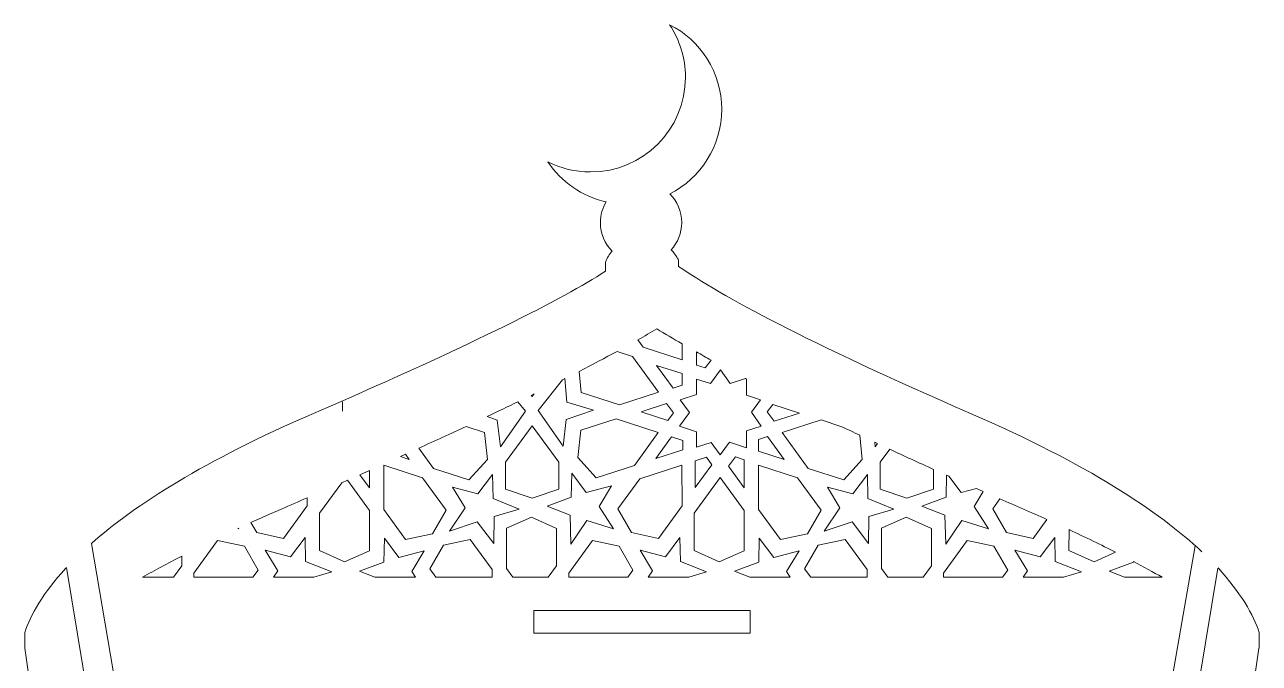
# Model space of a CAD drawing. Header units: millimetres. Extents: x -872 to 869, y -2161 to 2179.
# Drawn here: x -9.3 to 119.6, y -1577.3 to -1510.6 of the extents above; entities that cross this region are included whole.
import ezdxf

# ---------------------------------------------------------------- set-up
doc = ezdxf.new("R2010")
doc.units = ezdxf.units.MM
doc.header["$MEASUREMENT"] = 0
doc.layers.add('Layer 1', color=7, linetype='Continuous')

msp = doc.modelspace()

# ---------------------------------------------------------------- linework, layer by layer
at = {"layer": 'Layer 1', "color": 250, "lineweight": 9}
for points, knots in [([(58.9926, -1535.2029), (58.9926, -1535.2029), (58.7859, -1534.7146), (58.2181, -1534.1288), (58.2181, -1534.1288), (58.9009, -1533.3746), (59.3201, -1532.3783), (59.3201, -1531.2829), (59.3201, -1531.2829), (59.3201, -1530.1098), (58.8432, -1529.048), (58.0757, -1528.28), (58.0757, -1528.28), (61.292, -1526.6445), (63.4981, -1523.3056), (63.4981, -1519.4489), (63.4981, -1519.4489), (63.4981, -1515.5829), (61.2806, -1512.2363), (58.0496, -1510.6056), (58.0496, -1510.6056), (59.0987, -1512.1767), (59.7104, -1514.0643), (59.7104, -1516.0944), (59.7104, -1516.0944), (59.7104, -1521.5633), (55.2766, -1525.9971), (49.8082, -1525.9971), (49.8082, -1525.9971), (48.2049, -1525.9971), (46.6926, -1525.6139), (45.353, -1524.9377), (45.353, -1524.9377), (46.7451, -1527.0232), (48.9082, -1528.5473), (51.4336, -1529.1104), (51.4336, -1529.1104), (51.0527, -1529.7458), (50.8309, -1530.488), (50.8309, -1531.2829), (50.8309, -1531.2829), (50.8309, -1532.4398), (51.2946, -1533.4871), (52.0446, -1534.2523), (52.0446, -1534.2523), (51.7763, -1534.5816), (51.5354, -1534.9612), (51.3566, -1535.4131)], [0, 0, 0, 0, 0.07692308, 0.07692308, 0.07692308, 0.07692308, 0.15384615, 0.15384615, 0.15384615, 0.15384615, 0.23076923, 0.23076923, 0.23076923, 0.23076923, 0.30769231, 0.30769231, 0.30769231, 0.30769231, 0.38461538, 0.38461538, 0.38461538, 0.38461538, 0.46153846, 0.46153846, 0.46153846, 0.46153846, 0.53846154, 0.53846154, 0.53846154, 0.53846154, 0.61538462, 0.61538462, 0.61538462, 0.61538462, 0.69230769, 0.69230769, 0.69230769, 0.69230769, 0.76923077, 0.76923077, 0.76923077, 0.76923077, 0.84615385, 0.84615385, 0.84615385, 0.84615385, 1, 1, 1, 1]), ([(51.3566, -1536.3718), (46.8658, -1539.2754), (38.0425, -1543.7774), (20.8929, -1551.2159), (20.8929, -1551.2159), (20.8929, -1551.2159), (20.8927, -1551.2159), (20.8927, -1551.2159), (20.8927, -1551.2159), (9.4984, -1556.1584), (2.2593, -1560.7789), (-2.3067, -1564.7996)], [0, 0, 0, 0, 0.25, 0.25, 0.25, 0.25, 0.5, 0.5, 0.5, 0.5, 1, 1, 1, 1]), ([(55.3117, -1544.2938), (55.3117, -1544.2938), (54.7554, -1543.53), (54.7554, -1543.53), (54.7554, -1543.53), (55.4413, -1543.1431), (56.0976, -1542.7648), (56.7245, -1542.3954), (56.7245, -1542.3954), (57.5616, -1542.9022), (58.4396, -1543.4197), (59.3569, -1543.9476), (59.3569, -1543.9476), (59.3569, -1543.9476), (59.3539, -1545.6066), (59.3539, -1545.6066), (59.3539, -1545.6066), (59.3539, -1545.6066), (55.3117, -1544.2938), (55.3117, -1544.2938)], [0, 0, 0, 0, 0.16666667, 0.16666667, 0.16666667, 0.16666667, 0.33333333, 0.33333333, 0.33333333, 0.33333333, 0.5, 0.5, 0.5, 0.5, 0.66666667, 0.66666667, 0.66666667, 0.66666667, 1, 1, 1, 1]), ([(48.8344, -1549.0269), (48.8344, -1549.0269), (48.6081, -1546.8275), (48.6081, -1546.8275), (48.6081, -1546.8275), (50.0127, -1546.1057), (51.3312, -1545.4104), (52.5665, -1544.7403), (52.5665, -1544.7403), (52.5665, -1544.7403), (54.1692, -1545.2631), (54.1692, -1545.2631), (54.1692, -1545.2631), (54.1692, -1545.2631), (56.8801, -1549.0089), (56.8801, -1549.0089), (56.8801, -1549.0089), (56.8801, -1549.0089), (52.8387, -1550.3217), (52.8387, -1550.3217), (52.8387, -1550.3217), (52.8387, -1550.3217), (48.8344, -1549.0269), (48.8344, -1549.0269)], [0, 0, 0, 0, 0.14285714, 0.14285714, 0.14285714, 0.14285714, 0.28571429, 0.28571429, 0.28571429, 0.28571429, 0.42857143, 0.42857143, 0.42857143, 0.42857143, 0.57142857, 0.57142857, 0.57142857, 0.57142857, 0.71428571, 0.71428571, 0.71428571, 0.71428571, 1, 1, 1, 1]), ([(60.8607, -1546.1716), (60.8607, -1546.1716), (60.8595, -1544.8014), (60.8595, -1544.8014), (60.8595, -1544.8014), (61.3564, -1545.0804), (61.8638, -1545.3621), (62.3821, -1545.6465), (62.3821, -1545.6465), (62.3821, -1545.6465), (61.7834, -1546.4744), (61.7834, -1546.4744), (61.7834, -1546.4744), (61.7834, -1546.4744), (60.8607, -1546.1716), (60.8607, -1546.1716)], [0, 0, 0, 0, 0.2, 0.2, 0.2, 0.2, 0.4, 0.4, 0.4, 0.4, 0.6, 0.6, 0.6, 0.6, 1, 1, 1, 1]), ([(56.7012, -1546.2027), (56.7012, -1546.2027), (59.3539, -1547.0639), (59.3539, -1547.0639), (59.3539, -1547.0639), (59.3539, -1547.0639), (59.3564, -1548.2826), (59.3564, -1548.2826), (59.3564, -1548.2826), (59.3564, -1548.2826), (58.432, -1548.5797), (58.432, -1548.5797), (58.432, -1548.5797), (58.432, -1548.5797), (56.7012, -1546.2027), (56.7012, -1546.2027)], [0, 0, 0, 0, 0.2, 0.2, 0.2, 0.2, 0.4, 0.4, 0.4, 0.4, 0.6, 0.6, 0.6, 0.6, 1, 1, 1, 1]), ([(44.3184, -1550.9306), (44.3184, -1550.9306), (46.8679, -1547.7134), (46.8679, -1547.7134), (46.8679, -1547.7134), (46.8679, -1547.7134), (47.1253, -1547.5833), (47.1253, -1547.5833), (47.1253, -1547.5833), (47.1253, -1547.5833), (47.3287, -1550.0306), (47.3287, -1550.0306), (47.3287, -1550.0306), (47.3287, -1550.0306), (50.1128, -1550.8715), (50.1128, -1550.8715), (50.1128, -1550.8715), (50.1128, -1550.8715), (47.2672, -1551.8453), (47.2672, -1551.8453), (47.2672, -1551.8453), (47.2672, -1551.8453), (46.9397, -1554.6324), (46.9397, -1554.6324), (46.9397, -1554.6324), (46.9397, -1554.6324), (44.3184, -1550.9306), (44.3184, -1550.9306)], [0, 0, 0, 0, 0.125, 0.125, 0.125, 0.125, 0.25, 0.25, 0.25, 0.25, 0.375, 0.375, 0.375, 0.375, 0.5, 0.5, 0.5, 0.5, 0.625, 0.625, 0.625, 0.625, 0.75, 0.75, 0.75, 0.75, 1, 1, 1, 1]), ([(62.3932, -1554.2426), (62.3932, -1554.2426), (60.8531, -1554.748), (60.8531, -1554.748), (60.8531, -1554.748), (60.8531, -1554.748), (60.8495, -1553.1277), (60.8495, -1553.1277), (60.8495, -1553.1277), (60.8495, -1553.1277), (59.0783, -1552.5518), (59.0783, -1552.5518), (59.0783, -1552.5518), (59.0783, -1552.5518), (60.1235, -1551.1157), (60.1235, -1551.1157), (60.1235, -1551.1157), (60.1235, -1551.1157), (59.1624, -1549.7982), (59.1624, -1549.7982), (59.1624, -1549.7982), (59.1624, -1549.7982), (60.854, -1549.2516), (60.854, -1549.2516), (60.854, -1549.2516), (60.854, -1549.2516), (60.859, -1547.6294), (60.859, -1547.6294), (60.859, -1547.6294), (60.859, -1547.6294), (62.3142, -1548.1074), (62.3142, -1548.1074), (62.3142, -1548.1074), (62.3142, -1548.1074), (63.3546, -1546.6684), (63.3546, -1546.6684), (63.3546, -1546.6684), (63.3546, -1546.6684), (64.3919, -1548.1003), (64.3919, -1548.1003), (64.3919, -1548.1003), (64.3919, -1548.1003), (65.9887, -1547.5812), (65.9887, -1547.5812), (65.9887, -1547.5812), (65.9887, -1547.5812), (66.0777, -1547.6278), (66.0777, -1547.6278), (66.0777, -1547.6278), (66.0777, -1547.6278), (66.0777, -1549.3288), (66.0777, -1549.3288), (66.0777, -1549.3288), (66.0777, -1549.3288), (67.5394, -1549.7958), (67.5394, -1549.7958), (67.5394, -1549.7958), (67.5394, -1549.7958), (66.5904, -1551.1038), (66.5904, -1551.1038), (66.5904, -1551.1038), (66.5904, -1551.1038), (67.6309, -1552.5448), (67.6309, -1552.5448), (67.6309, -1552.5448), (67.6309, -1552.5448), (66.0855, -1553.0464), (66.0855, -1553.0464), (66.0855, -1553.0464), (66.0855, -1553.0464), (66.0803, -1554.8175), (66.0803, -1554.8175), (66.0803, -1554.8175), (66.0803, -1554.8175), (64.3055, -1554.2359), (64.3055, -1554.2359), (64.3055, -1554.2359), (64.3055, -1554.2359), (63.351, -1555.5552), (63.351, -1555.5552), (63.351, -1555.5552), (63.351, -1555.5552), (62.3932, -1554.2426), (62.3932, -1554.2426)], [0, 0, 0, 0, 0.04545455, 0.04545455, 0.04545455, 0.04545455, 0.09090909, 0.09090909, 0.09090909, 0.09090909, 0.13636364, 0.13636364, 0.13636364, 0.13636364, 0.18181818, 0.18181818, 0.18181818, 0.18181818, 0.22727273, 0.22727273, 0.22727273, 0.22727273, 0.27272727, 0.27272727, 0.27272727, 0.27272727, 0.31818182, 0.31818182, 0.31818182, 0.31818182, 0.36363636, 0.36363636, 0.36363636, 0.36363636, 0.40909091, 0.40909091, 0.40909091, 0.40909091, 0.45454545, 0.45454545, 0.45454545, 0.45454545, 0.5, 0.5, 0.5, 0.5, 0.54545455, 0.54545455, 0.54545455, 0.54545455, 0.59090909, 0.59090909, 0.59090909, 0.59090909, 0.63636364, 0.63636364, 0.63636364, 0.63636364, 0.68181818, 0.68181818, 0.68181818, 0.68181818, 0.72727273, 0.72727273, 0.72727273, 0.72727273, 0.77272727, 0.77272727, 0.77272727, 0.77272727, 0.81818182, 0.81818182, 0.81818182, 0.81818182, 0.86363636, 0.86363636, 0.86363636, 0.86363636, 0.90909091, 0.90909091, 0.90909091, 0.90909091, 1, 1, 1, 1]), ([(40.0657, -1551.9158), (40.0657, -1551.9158), (38.9961, -1551.5494), (38.9961, -1551.5494), (38.9961, -1551.5494), (40.1085, -1551.023), (41.1847, -1550.5081), (42.2248, -1550.0048), (42.2248, -1550.0048), (42.2248, -1550.0048), (43.0142, -1551.0006), (43.0142, -1551.0006), (43.0142, -1551.0006), (43.0142, -1551.0006), (40.3935, -1554.7016), (40.3935, -1554.7016), (40.3935, -1554.7016), (40.3935, -1554.7016), (40.0657, -1551.9158), (40.0657, -1551.9158)], [0, 0, 0, 0, 0.16666667, 0.16666667, 0.16666667, 0.16666667, 0.33333333, 0.33333333, 0.33333333, 0.33333333, 0.5, 0.5, 0.5, 0.5, 0.66666667, 0.66666667, 0.66666667, 0.66666667, 1, 1, 1, 1]), ([(43.9029, -1549.1873), (43.9029, -1549.1873), (43.6959, -1549.4684), (43.6959, -1549.4684), (43.6959, -1549.4684), (43.6959, -1549.4684), (43.5989, -1549.3363), (43.5989, -1549.3363), (43.5989, -1549.3363), (43.5989, -1549.3363), (43.9029, -1549.1873), (43.9029, -1549.1873)], [0, 0, 0, 0, 0.25, 0.25, 0.25, 0.25, 0.5, 0.5, 0.5, 0.5, 1, 1, 1, 1]), ([(55.0853, -1551.0489), (55.0853, -1551.0489), (57.7373, -1550.1882), (57.7373, -1550.1882), (57.7373, -1550.1882), (57.7373, -1550.1882), (58.4551, -1551.1705), (58.4551, -1551.1705), (58.4551, -1551.1705), (58.4551, -1551.1705), (57.882, -1551.9556), (57.882, -1551.9556), (57.882, -1551.9556), (57.882, -1551.9556), (55.0853, -1551.0489), (55.0853, -1551.0489)], [0, 0, 0, 0, 0.2, 0.2, 0.2, 0.2, 0.4, 0.4, 0.4, 0.4, 0.6, 0.6, 0.6, 0.6, 1, 1, 1, 1]), ([(68.2484, -1551.0556), (68.2484, -1551.0556), (68.8222, -1550.272), (68.8222, -1550.272), (68.8222, -1550.272), (68.8222, -1550.272), (71.6186, -1551.1776), (71.6186, -1551.1776), (71.6186, -1551.1776), (71.6186, -1551.1776), (68.9668, -1552.0393), (68.9668, -1552.0393), (68.9668, -1552.0393), (68.9668, -1552.0393), (68.2484, -1551.0556), (68.2484, -1551.0556)], [0, 0, 0, 0, 0.2, 0.2, 0.2, 0.2, 0.4, 0.4, 0.4, 0.4, 0.6, 0.6, 0.6, 0.6, 1, 1, 1, 1]), ([(33.4072, -1556.9635), (33.4072, -1556.9635), (31.8783, -1554.8507), (31.8783, -1554.8507), (31.8783, -1554.8507), (33.5928, -1554.0697), (35.2365, -1553.312), (36.8121, -1552.5761), (36.8121, -1552.5761), (36.8121, -1552.5761), (38.7416, -1553.2005), (38.7416, -1553.2005), (38.7416, -1553.2005), (38.7416, -1553.2005), (39.0339, -1556.0365), (39.0339, -1556.0365), (39.0339, -1556.0365), (39.0339, -1556.0365), (37.1141, -1558.1735), (37.1141, -1558.1735), (37.1141, -1558.1735), (37.1141, -1558.1735), (33.4072, -1556.9635), (33.4072, -1556.9635)], [0, 0, 0, 0, 0.14285714, 0.14285714, 0.14285714, 0.14285714, 0.28571429, 0.28571429, 0.28571429, 0.28571429, 0.42857143, 0.42857143, 0.42857143, 0.42857143, 0.57142857, 0.57142857, 0.57142857, 0.57142857, 0.71428571, 0.71428571, 0.71428571, 0.71428571, 1, 1, 1, 1]), ([(40.9125, -1559.1222), (40.9125, -1559.1222), (40.9125, -1556.3218), (40.9125, -1556.3218), (40.9125, -1556.3218), (40.9125, -1556.3218), (43.6959, -1552.5282), (43.6959, -1552.5282), (43.6959, -1552.5282), (43.6959, -1552.5282), (46.4901, -1556.3218), (46.4901, -1556.3218), (46.4901, -1556.3218), (46.4901, -1556.3218), (46.4901, -1559.1214), (46.4901, -1559.1214), (46.4901, -1559.1214), (46.4901, -1559.1214), (43.6959, -1560.0593), (43.6959, -1560.0593), (43.6959, -1560.0593), (43.6959, -1560.0593), (40.9125, -1559.1222), (40.9125, -1559.1222)], [0, 0, 0, 0, 0.14285714, 0.14285714, 0.14285714, 0.14285714, 0.28571429, 0.28571429, 0.28571429, 0.28571429, 0.42857143, 0.42857143, 0.42857143, 0.42857143, 0.57142857, 0.57142857, 0.57142857, 0.57142857, 0.71428571, 0.71428571, 0.71428571, 0.71428571, 1, 1, 1, 1]), ([(48.4771, -1555.8345), (48.4771, -1555.8345), (48.7739, -1552.9777), (48.7739, -1552.9777), (48.7739, -1552.9777), (48.7739, -1552.9777), (52.4845, -1551.7777), (52.4845, -1551.7777), (52.4845, -1551.7777), (52.4845, -1551.7777), (56.8791, -1553.2148), (56.8791, -1553.2148), (56.8791, -1553.2148), (56.8791, -1553.2148), (54.3811, -1556.6535), (54.3811, -1556.6535), (54.3811, -1556.6535), (54.3811, -1556.6535), (50.3806, -1557.9591), (50.3806, -1557.9591), (50.3806, -1557.9591), (50.3806, -1557.9591), (48.4771, -1555.8345), (48.4771, -1555.8345)], [0, 0, 0, 0, 0.14285714, 0.14285714, 0.14285714, 0.14285714, 0.28571429, 0.28571429, 0.28571429, 0.28571429, 0.42857143, 0.42857143, 0.42857143, 0.42857143, 0.57142857, 0.57142857, 0.57142857, 0.57142857, 0.71428571, 0.71428571, 0.71428571, 0.71428571, 1, 1, 1, 1]), ([(72.5348, -1556.9635), (72.5348, -1556.9635), (69.8228, -1553.2177), (69.8228, -1553.2177), (69.8228, -1553.2177), (69.8228, -1553.2177), (73.8652, -1551.9049), (73.8652, -1551.9049), (73.8652, -1551.9049), (73.8652, -1551.9049), (76.0327, -1552.6063), (76.0327, -1552.6063), (76.0327, -1552.6063), (76.6466, -1552.9009), (77.2688, -1553.1975), (77.8997, -1553.4964), (77.8997, -1553.4964), (77.8997, -1553.4964), (78.1611, -1556.0365), (78.1611, -1556.0365), (78.1611, -1556.0365), (78.1611, -1556.0365), (76.2414, -1558.1735), (76.2414, -1558.1735), (76.2414, -1558.1735), (76.2414, -1558.1735), (72.5348, -1556.9635), (72.5348, -1556.9635)], [0, 0, 0, 0, 0.125, 0.125, 0.125, 0.125, 0.25, 0.25, 0.25, 0.25, 0.375, 0.375, 0.375, 0.375, 0.5, 0.5, 0.5, 0.5, 0.625, 0.625, 0.625, 0.625, 0.75, 0.75, 0.75, 0.75, 1, 1, 1, 1]), ([(58.2654, -1553.6643), (58.2654, -1553.6643), (59.4248, -1554.0381), (59.4248, -1554.0381), (59.4248, -1554.0381), (59.4248, -1554.0381), (59.4212, -1555.0097), (59.4212, -1555.0097), (59.4212, -1555.0097), (59.4212, -1555.0097), (56.6265, -1555.921), (56.6265, -1555.921), (56.6265, -1555.921), (56.6265, -1555.921), (58.2654, -1553.6643), (58.2654, -1553.6643)], [0, 0, 0, 0, 0.2, 0.2, 0.2, 0.2, 0.4, 0.4, 0.4, 0.4, 0.6, 0.6, 0.6, 0.6, 1, 1, 1, 1]), ([(67.3501, -1555.1625), (67.3501, -1555.1625), (67.3478, -1553.944), (67.3478, -1553.944), (67.3478, -1553.944), (67.3478, -1553.944), (68.2722, -1553.6468), (68.2722, -1553.6468), (68.2722, -1553.6468), (68.2722, -1553.6468), (70.0017, -1556.0243), (70.0017, -1556.0243), (70.0017, -1556.0243), (70.0017, -1556.0243), (67.3501, -1555.1625), (67.3501, -1555.1625)], [0, 0, 0, 0, 0.2, 0.2, 0.2, 0.2, 0.4, 0.4, 0.4, 0.4, 0.6, 0.6, 0.6, 0.6, 1, 1, 1, 1]), ([(79.7555, -1554.3705), (79.7555, -1554.3705), (79.521, -1554.7016), (79.521, -1554.7016), (79.521, -1554.7016), (79.521, -1554.7016), (79.4661, -1554.2347), (79.4661, -1554.2347), (79.4661, -1554.2347), (79.4661, -1554.2347), (79.7555, -1554.3705), (79.7555, -1554.3705)], [0, 0, 0, 0, 0.25, 0.25, 0.25, 0.25, 0.5, 0.5, 0.5, 0.5, 1, 1, 1, 1]), ([(30.4823, -1555.4847), (30.4823, -1555.4847), (30.875, -1556.0243), (30.875, -1556.0243), (30.875, -1556.0243), (30.875, -1556.0243), (29.9522, -1555.7243), (29.9522, -1555.7243), (29.9522, -1555.7243), (29.9522, -1555.7243), (30.4823, -1555.4847), (30.4823, -1555.4847)], [0, 0, 0, 0, 0.25, 0.25, 0.25, 0.25, 0.5, 0.5, 0.5, 0.5, 1, 1, 1, 1]), ([(80.0399, -1559.1222), (80.0399, -1559.1222), (80.0399, -1556.3218), (80.0399, -1556.3218), (80.0399, -1556.3218), (80.0399, -1556.3218), (81.0339, -1554.9668), (81.0339, -1554.9668), (81.0339, -1554.9668), (82.5186, -1555.6565), (84.047, -1556.357), (85.6174, -1557.0682), (85.6174, -1557.0682), (85.6174, -1557.0682), (85.6174, -1559.1214), (85.6174, -1559.1214), (85.6174, -1559.1214), (85.6174, -1559.1214), (82.8231, -1560.0593), (82.8231, -1560.0593), (82.8231, -1560.0593), (82.8231, -1560.0593), (80.0399, -1559.1222), (80.0399, -1559.1222)], [0, 0, 0, 0, 0.14285714, 0.14285714, 0.14285714, 0.14285714, 0.28571429, 0.28571429, 0.28571429, 0.28571429, 0.42857143, 0.42857143, 0.42857143, 0.42857143, 0.57142857, 0.57142857, 0.57142857, 0.57142857, 0.71428571, 0.71428571, 0.71428571, 0.71428571, 1, 1, 1, 1]), ([(28.2151, -1561.2441), (28.2151, -1561.2441), (28.2225, -1556.62), (28.2225, -1556.62), (28.2225, -1556.62), (28.2225, -1556.62), (32.2655, -1557.9326), (32.2655, -1557.9326), (32.2655, -1557.9326), (32.2655, -1557.9326), (34.7427, -1561.3354), (34.7427, -1561.3354), (34.7427, -1561.3354), (34.7427, -1561.3354), (33.3116, -1563.8014), (33.3116, -1563.8014), (33.3116, -1563.8014), (33.3116, -1563.8014), (30.5033, -1564.4005), (30.5033, -1564.4005), (30.5033, -1564.4005), (30.5033, -1564.4005), (28.2151, -1561.2441), (28.2151, -1561.2441)], [0, 0, 0, 0, 0.14285714, 0.14285714, 0.14285714, 0.14285714, 0.28571429, 0.28571429, 0.28571429, 0.28571429, 0.42857143, 0.42857143, 0.42857143, 0.42857143, 0.57142857, 0.57142857, 0.57142857, 0.57142857, 0.71428571, 0.71428571, 0.71428571, 0.71428571, 1, 1, 1, 1]), ([(54.0934, -1563.6769), (54.0934, -1563.6769), (52.6542, -1561.1903), (52.6542, -1561.1903), (52.6542, -1561.1903), (52.6542, -1561.1903), (54.9502, -1558.0387), (54.9502, -1558.0387), (54.9502, -1558.0387), (54.9502, -1558.0387), (59.3496, -1556.6177), (59.3496, -1556.6177), (59.3496, -1556.6177), (59.3496, -1556.6177), (59.3503, -1560.8685), (59.3503, -1560.8685), (59.3503, -1560.8685), (59.3503, -1560.8685), (56.8811, -1564.2751), (56.8811, -1564.2751), (56.8811, -1564.2751), (56.8811, -1564.2751), (54.0934, -1563.6769), (54.0934, -1563.6769)], [0, 0, 0, 0, 0.14285714, 0.14285714, 0.14285714, 0.14285714, 0.28571429, 0.28571429, 0.28571429, 0.28571429, 0.42857143, 0.42857143, 0.42857143, 0.42857143, 0.57142857, 0.57142857, 0.57142857, 0.57142857, 0.71428571, 0.71428571, 0.71428571, 0.71428571, 1, 1, 1, 1]), ([(60.7358, -1556.1671), (60.7358, -1556.1671), (61.8933, -1555.788), (61.8933, -1555.788), (61.8933, -1555.788), (61.8933, -1555.788), (62.4626, -1556.5755), (62.4626, -1556.5755), (62.4626, -1556.5755), (62.4626, -1556.5755), (60.7366, -1558.9562), (60.7366, -1558.9562), (60.7366, -1558.9562), (60.7366, -1558.9562), (60.7358, -1556.1671), (60.7358, -1556.1671)], [0, 0, 0, 0, 0.2, 0.2, 0.2, 0.2, 0.4, 0.4, 0.4, 0.4, 0.6, 0.6, 0.6, 0.6, 1, 1, 1, 1]), ([(64.2066, -1556.7397), (64.2066, -1556.7397), (64.9195, -1555.7521), (64.9195, -1555.7521), (64.9195, -1555.7521), (64.9195, -1555.7521), (65.8422, -1556.0549), (65.8422, -1556.0549), (65.8422, -1556.0549), (65.8422, -1556.0549), (65.8458, -1558.995), (65.8458, -1558.995), (65.8458, -1558.995), (65.8458, -1558.995), (64.2066, -1556.7397), (64.2066, -1556.7397)], [0, 0, 0, 0, 0.2, 0.2, 0.2, 0.2, 0.4, 0.4, 0.4, 0.4, 0.6, 0.6, 0.6, 0.6, 1, 1, 1, 1]), ([(67.3423, -1561.2441), (67.3423, -1561.2441), (67.3501, -1556.62), (67.3501, -1556.62), (67.3501, -1556.62), (67.3501, -1556.62), (71.3923, -1557.9326), (71.3923, -1557.9326), (71.3923, -1557.9326), (71.3923, -1557.9326), (73.8702, -1561.3354), (73.8702, -1561.3354), (73.8702, -1561.3354), (73.8702, -1561.3354), (72.4389, -1563.8014), (72.4389, -1563.8014), (72.4389, -1563.8014), (72.4389, -1563.8014), (69.6299, -1564.4005), (69.6299, -1564.4005), (69.6299, -1564.4005), (69.6299, -1564.4005), (67.3423, -1561.2441), (67.3423, -1561.2441)], [0, 0, 0, 0, 0.14285714, 0.14285714, 0.14285714, 0.14285714, 0.28571429, 0.28571429, 0.28571429, 0.28571429, 0.42857143, 0.42857143, 0.42857143, 0.42857143, 0.57142857, 0.57142857, 0.57142857, 0.57142857, 0.71428571, 0.71428571, 0.71428571, 0.71428571, 1, 1, 1, 1]), ([(26.7167, -1557.1767), (26.7167, -1557.1767), (26.7182, -1558.995), (26.7182, -1558.995), (26.7182, -1558.995), (26.7182, -1558.995), (25.7196, -1557.6208), (25.7196, -1557.6208), (25.7196, -1557.6208), (25.7196, -1557.6208), (26.7167, -1557.1767), (26.7167, -1557.1767)], [0, 0, 0, 0, 0.25, 0.25, 0.25, 0.25, 0.5, 0.5, 0.5, 0.5, 1, 1, 1, 1]), ([(37.9703, -1562.5516), (37.9703, -1562.5516), (35.0639, -1563.508), (35.0639, -1563.508), (35.0639, -1563.508), (35.0639, -1563.508), (36.7139, -1561.0965), (36.7139, -1561.0965), (36.7139, -1561.0965), (36.7139, -1561.0965), (35.4084, -1558.9387), (35.4084, -1558.9387), (35.4084, -1558.9387), (35.4084, -1558.9387), (38.0538, -1559.6229), (38.0538, -1559.6229), (38.0538, -1559.6229), (38.0538, -1559.6229), (39.5728, -1557.6024), (39.5728, -1557.6024), (39.5728, -1557.6024), (39.5728, -1557.6024), (39.6256, -1560.1189), (39.6256, -1560.1189), (39.6256, -1560.1189), (39.6256, -1560.1189), (42.3456, -1561.2106), (42.3456, -1561.2106), (42.3456, -1561.2106), (42.3456, -1561.2106), (39.7394, -1561.973), (39.7394, -1561.973), (39.7394, -1561.973), (39.7394, -1561.973), (39.7036, -1564.8216), (39.7036, -1564.8216), (39.7036, -1564.8216), (39.7036, -1564.8216), (37.9703, -1562.5516), (37.9703, -1562.5516)], [0, 0, 0, 0, 0.09090909, 0.09090909, 0.09090909, 0.09090909, 0.18181818, 0.18181818, 0.18181818, 0.18181818, 0.27272727, 0.27272727, 0.27272727, 0.27272727, 0.36363636, 0.36363636, 0.36363636, 0.36363636, 0.45454545, 0.45454545, 0.45454545, 0.45454545, 0.54545455, 0.54545455, 0.54545455, 0.54545455, 0.63636364, 0.63636364, 0.63636364, 0.63636364, 0.72727273, 0.72727273, 0.72727273, 0.72727273, 0.81818182, 0.81818182, 0.81818182, 0.81818182, 1, 1, 1, 1]), ([(47.6706, -1561.857), (47.6706, -1561.857), (45.2577, -1560.9271), (45.2577, -1560.9271), (45.2577, -1560.9271), (45.2577, -1560.9271), (47.7887, -1559.9869), (47.7887, -1559.9869), (47.7887, -1559.9869), (47.7887, -1559.9869), (47.8405, -1557.4632), (47.8405, -1557.4632), (47.8405, -1557.4632), (47.8405, -1557.4632), (49.3609, -1559.4837), (49.3609, -1559.4837), (49.3609, -1559.4837), (49.3609, -1559.4837), (52.0056, -1558.7987), (52.0056, -1558.7987), (52.0056, -1558.7987), (52.0056, -1558.7987), (50.7044, -1560.9498), (50.7044, -1560.9498), (50.7044, -1560.9498), (50.7044, -1560.9498), (52.2042, -1563.2704), (52.2042, -1563.2704), (52.2042, -1563.2704), (52.2042, -1563.2704), (49.4235, -1562.4106), (49.4235, -1562.4106), (49.4235, -1562.4106), (49.4235, -1562.4106), (47.7589, -1564.874), (47.7589, -1564.874), (47.7589, -1564.874), (47.7589, -1564.874), (47.6706, -1561.857), (47.6706, -1561.857)], [0, 0, 0, 0, 0.09090909, 0.09090909, 0.09090909, 0.09090909, 0.18181818, 0.18181818, 0.18181818, 0.18181818, 0.27272727, 0.27272727, 0.27272727, 0.27272727, 0.36363636, 0.36363636, 0.36363636, 0.36363636, 0.45454545, 0.45454545, 0.45454545, 0.45454545, 0.54545455, 0.54545455, 0.54545455, 0.54545455, 0.63636364, 0.63636364, 0.63636364, 0.63636364, 0.72727273, 0.72727273, 0.72727273, 0.72727273, 0.81818182, 0.81818182, 0.81818182, 0.81818182, 1, 1, 1, 1]), ([(60.6199, -1565.5532), (60.6199, -1565.5532), (60.6252, -1561.654), (60.6252, -1561.654), (60.6252, -1561.654), (60.6252, -1561.654), (63.3496, -1557.9185), (63.3496, -1557.9185), (63.3496, -1557.9185), (63.3496, -1557.9185), (65.8481, -1561.3558), (65.8481, -1561.3558), (65.8481, -1561.3558), (65.8481, -1561.3558), (65.8531, -1565.5641), (65.8531, -1565.5641), (65.8531, -1565.5641), (65.8531, -1565.5641), (63.2462, -1566.7187), (63.2462, -1566.7187), (63.2462, -1566.7187), (63.2462, -1566.7187), (60.6199, -1565.5532), (60.6199, -1565.5532)], [0, 0, 0, 0, 0.14285714, 0.14285714, 0.14285714, 0.14285714, 0.28571429, 0.28571429, 0.28571429, 0.28571429, 0.42857143, 0.42857143, 0.42857143, 0.42857143, 0.57142857, 0.57142857, 0.57142857, 0.57142857, 0.71428571, 0.71428571, 0.71428571, 0.71428571, 1, 1, 1, 1]), ([(77.0977, -1562.5516), (77.0977, -1562.5516), (74.1913, -1563.508), (74.1913, -1563.508), (74.1913, -1563.508), (74.1913, -1563.508), (75.8404, -1561.0965), (75.8404, -1561.0965), (75.8404, -1561.0965), (75.8404, -1561.0965), (74.5351, -1558.9387), (74.5351, -1558.9387), (74.5351, -1558.9387), (74.5351, -1558.9387), (77.181, -1559.6229), (77.181, -1559.6229), (77.181, -1559.6229), (77.181, -1559.6229), (78.7005, -1557.6024), (78.7005, -1557.6024), (78.7005, -1557.6024), (78.7005, -1557.6024), (78.7525, -1560.1189), (78.7525, -1560.1189), (78.7525, -1560.1189), (78.7525, -1560.1189), (81.473, -1561.2106), (81.473, -1561.2106), (81.473, -1561.2106), (81.473, -1561.2106), (78.8665, -1561.973), (78.8665, -1561.973), (78.8665, -1561.973), (78.8665, -1561.973), (78.8311, -1564.8216), (78.8311, -1564.8216), (78.8311, -1564.8216), (78.8311, -1564.8216), (77.0977, -1562.5516), (77.0977, -1562.5516)], [0, 0, 0, 0, 0.09090909, 0.09090909, 0.09090909, 0.09090909, 0.18181818, 0.18181818, 0.18181818, 0.18181818, 0.27272727, 0.27272727, 0.27272727, 0.27272727, 0.36363636, 0.36363636, 0.36363636, 0.36363636, 0.45454545, 0.45454545, 0.45454545, 0.45454545, 0.54545455, 0.54545455, 0.54545455, 0.54545455, 0.63636364, 0.63636364, 0.63636364, 0.63636364, 0.72727273, 0.72727273, 0.72727273, 0.72727273, 0.81818182, 0.81818182, 0.81818182, 0.81818182, 1, 1, 1, 1]), ([(86.7972, -1561.857), (86.7972, -1561.857), (84.3842, -1560.9271), (84.3842, -1560.9271), (84.3842, -1560.9271), (84.3842, -1560.9271), (86.9161, -1559.9869), (86.9161, -1559.9869), (86.9161, -1559.9869), (86.9161, -1559.9869), (86.9632, -1557.6756), (86.9632, -1557.6756), (86.9632, -1557.6756), (86.9632, -1557.6756), (87.2112, -1557.7871), (87.2112, -1557.7871), (87.2112, -1557.7871), (87.2112, -1557.7871), (88.4883, -1559.4837), (88.4883, -1559.4837), (88.4883, -1559.4837), (88.4883, -1559.4837), (90.0864, -1559.0697), (90.0864, -1559.0697), (90.0864, -1559.0697), (90.0864, -1559.0697), (90.7828, -1559.3778), (90.7828, -1559.3778), (90.7828, -1559.3778), (90.7828, -1559.3778), (89.8322, -1560.9498), (89.8322, -1560.9498), (89.8322, -1560.9498), (89.8322, -1560.9498), (91.3314, -1563.2704), (91.3314, -1563.2704), (91.3314, -1563.2704), (91.3314, -1563.2704), (88.5511, -1562.4106), (88.5511, -1562.4106), (88.5511, -1562.4106), (88.5511, -1562.4106), (86.8863, -1564.874), (86.8863, -1564.874), (86.8863, -1564.874), (86.8863, -1564.874), (86.7972, -1561.857), (86.7972, -1561.857)], [0, 0, 0, 0, 0.07692308, 0.07692308, 0.07692308, 0.07692308, 0.15384615, 0.15384615, 0.15384615, 0.15384615, 0.23076923, 0.23076923, 0.23076923, 0.23076923, 0.30769231, 0.30769231, 0.30769231, 0.30769231, 0.38461538, 0.38461538, 0.38461538, 0.38461538, 0.46153846, 0.46153846, 0.46153846, 0.46153846, 0.53846154, 0.53846154, 0.53846154, 0.53846154, 0.61538462, 0.61538462, 0.61538462, 0.61538462, 0.69230769, 0.69230769, 0.69230769, 0.69230769, 0.76923077, 0.76923077, 0.76923077, 0.76923077, 0.84615385, 0.84615385, 0.84615385, 0.84615385, 1, 1, 1, 1]), ([(21.4937, -1565.5532), (21.4937, -1565.5532), (21.4989, -1561.654), (21.4989, -1561.654), (21.4989, -1561.654), (21.4989, -1561.654), (23.8279, -1558.459), (23.8279, -1558.459), (23.8279, -1558.459), (23.8279, -1558.459), (24.4235, -1558.1958), (24.4235, -1558.1958), (24.4235, -1558.1958), (24.4235, -1558.1958), (26.7205, -1561.3558), (26.7205, -1561.3558), (26.7205, -1561.3558), (26.7205, -1561.3558), (26.7257, -1565.5641), (26.7257, -1565.5641), (26.7257, -1565.5641), (26.7257, -1565.5641), (24.119, -1566.7187), (24.119, -1566.7187), (24.119, -1566.7187), (24.119, -1566.7187), (21.4937, -1565.5532), (21.4937, -1565.5532)], [0, 0, 0, 0, 0.125, 0.125, 0.125, 0.125, 0.25, 0.25, 0.25, 0.25, 0.375, 0.375, 0.375, 0.375, 0.5, 0.5, 0.5, 0.5, 0.625, 0.625, 0.625, 0.625, 0.75, 0.75, 0.75, 0.75, 1, 1, 1, 1]), ([(14.966, -1563.6769), (14.966, -1563.6769), (14.3569, -1562.6239), (14.3569, -1562.6239), (14.3569, -1562.6239), (15.3739, -1562.1615), (16.4275, -1561.6934), (17.5193, -1561.22), (17.5193, -1561.22), (18.4351, -1560.8227), (19.3361, -1560.4304), (20.2231, -1560.0428), (20.2231, -1560.0428), (20.2231, -1560.0428), (20.2231, -1560.8685), (20.2231, -1560.8685), (20.2231, -1560.8685), (20.2231, -1560.8685), (17.7531, -1564.2751), (17.7531, -1564.2751), (17.7531, -1564.2751), (17.7531, -1564.2751), (14.966, -1563.6769), (14.966, -1563.6769)], [0, 0, 0, 0, 0.14285714, 0.14285714, 0.14285714, 0.14285714, 0.28571429, 0.28571429, 0.28571429, 0.28571429, 0.42857143, 0.42857143, 0.42857143, 0.42857143, 0.57142857, 0.57142857, 0.57142857, 0.57142857, 0.71428571, 0.71428571, 0.71428571, 0.71428571, 1, 1, 1, 1]), ([(93.2208, -1563.6769), (93.2208, -1563.6769), (91.7813, -1561.1903), (91.7813, -1561.1903), (91.7813, -1561.1903), (91.7813, -1561.1903), (92.5389, -1560.1506), (92.5389, -1560.1506), (92.5389, -1560.1506), (93.3468, -1560.5047), (94.1641, -1560.8612), (94.9914, -1561.22), (94.9914, -1561.22), (95.8297, -1561.5835), (96.6454, -1561.9439), (97.4395, -1562.3009), (97.4395, -1562.3009), (97.4395, -1562.3009), (96.0085, -1564.2751), (96.0085, -1564.2751), (96.0085, -1564.2751), (96.0085, -1564.2751), (93.2208, -1563.6769), (93.2208, -1563.6769)], [0, 0, 0, 0, 0.14285714, 0.14285714, 0.14285714, 0.14285714, 0.28571429, 0.28571429, 0.28571429, 0.28571429, 0.42857143, 0.42857143, 0.42857143, 0.42857143, 0.57142857, 0.57142857, 0.57142857, 0.57142857, 0.71428571, 0.71428571, 0.71428571, 0.71428571, 1, 1, 1, 1]), ([(13.0475, -1563.2256), (13.0475, -1563.2256), (13.0764, -1563.2704), (13.0764, -1563.2704), (13.0764, -1563.2704), (13.0764, -1563.2704), (13.0011, -1563.2472), (13.0011, -1563.2472), (13.0011, -1563.2472), (13.0011, -1563.2472), (13.0475, -1563.2256), (13.0475, -1563.2256)], [0, 0, 0, 0, 0.25, 0.25, 0.25, 0.25, 0.5, 0.5, 0.5, 0.5, 1, 1, 1, 1]), ([(41.0357, -1567.4261), (41.0357, -1567.4261), (41.0308, -1563.2174), (41.0308, -1563.2174), (41.0308, -1563.2174), (41.0308, -1563.2174), (43.6383, -1562.0638), (43.6383, -1562.0638), (43.6383, -1562.0638), (43.6383, -1562.0638), (46.2638, -1563.2292), (46.2638, -1563.2292), (46.2638, -1563.2292), (46.2638, -1563.2292), (46.2587, -1567.1285), (46.2587, -1567.1285), (46.2587, -1567.1285), (46.2587, -1567.1285), (45.3824, -1568.33), (45.3824, -1568.33), (45.3824, -1568.33), (45.3824, -1568.33), (41.6927, -1568.33), (41.6927, -1568.33), (41.6927, -1568.33), (41.6927, -1568.33), (41.0357, -1567.4261), (41.0357, -1567.4261)], [0, 0, 0, 0, 0.125, 0.125, 0.125, 0.125, 0.25, 0.25, 0.25, 0.25, 0.375, 0.375, 0.375, 0.375, 0.5, 0.5, 0.5, 0.5, 0.625, 0.625, 0.625, 0.625, 0.75, 0.75, 0.75, 0.75, 1, 1, 1, 1]), ([(80.1632, -1567.4261), (80.1632, -1567.4261), (80.1581, -1563.2174), (80.1581, -1563.2174), (80.1581, -1563.2174), (80.1581, -1563.2174), (82.7648, -1562.0638), (82.7648, -1562.0638), (82.7648, -1562.0638), (82.7648, -1562.0638), (85.3911, -1563.2292), (85.3911, -1563.2292), (85.3911, -1563.2292), (85.3911, -1563.2292), (85.3861, -1567.1285), (85.3861, -1567.1285), (85.3861, -1567.1285), (85.3861, -1567.1285), (84.5099, -1568.33), (84.5099, -1568.33), (84.5099, -1568.33), (84.5099, -1568.33), (80.8202, -1568.33), (80.8202, -1568.33), (80.8202, -1568.33), (80.8202, -1568.33), (80.1632, -1567.4261), (80.1632, -1567.4261)], [0, 0, 0, 0, 0.125, 0.125, 0.125, 0.125, 0.25, 0.25, 0.25, 0.25, 0.375, 0.375, 0.375, 0.375, 0.5, 0.5, 0.5, 0.5, 0.625, 0.625, 0.625, 0.625, 0.75, 0.75, 0.75, 0.75, 1, 1, 1, 1]), ([(8.4069, -1567.9145), (8.4069, -1567.9145), (10.8754, -1564.5079), (10.8754, -1564.5079), (10.8754, -1564.5079), (10.8754, -1564.5079), (13.6638, -1565.1061), (13.6638, -1565.1061), (13.6638, -1565.1061), (13.6638, -1565.1061), (15.1023, -1567.5922), (15.1023, -1567.5922), (15.1023, -1567.5922), (15.1023, -1567.5922), (14.5648, -1568.33), (14.5648, -1568.33), (14.5648, -1568.33), (14.5648, -1568.33), (8.4069, -1568.33), (8.4069, -1568.33), (8.4069, -1568.33), (8.4069, -1568.33), (8.4069, -1567.9145), (8.4069, -1567.9145)], [0, 0, 0, 0, 0.14285714, 0.14285714, 0.14285714, 0.14285714, 0.28571429, 0.28571429, 0.28571429, 0.28571429, 0.42857143, 0.42857143, 0.42857143, 0.42857143, 0.57142857, 0.57142857, 0.57142857, 0.57142857, 0.71428571, 0.71428571, 0.71428571, 0.71428571, 1, 1, 1, 1]), ([(16.7002, -1568.33), (16.7002, -1568.33), (17.151, -1567.6708), (17.151, -1567.6708), (17.151, -1567.6708), (17.151, -1567.6708), (15.8454, -1565.5131), (15.8454, -1565.5131), (15.8454, -1565.5131), (15.8454, -1565.5131), (18.4908, -1566.1986), (18.4908, -1566.1986), (18.4908, -1566.1986), (18.4908, -1566.1986), (20.0106, -1564.1775), (20.0106, -1564.1775), (20.0106, -1564.1775), (20.0106, -1564.1775), (20.0624, -1566.6931), (20.0624, -1566.6931), (20.0624, -1566.6931), (20.0624, -1566.6931), (22.7834, -1567.7858), (22.7834, -1567.7858), (22.7834, -1567.7858), (22.7834, -1567.7858), (20.9231, -1568.33), (20.9231, -1568.33), (20.9231, -1568.33), (20.9231, -1568.33), (16.7002, -1568.33), (16.7002, -1568.33)], [0, 0, 0, 0, 0.11111111, 0.11111111, 0.11111111, 0.11111111, 0.22222222, 0.22222222, 0.22222222, 0.22222222, 0.33333333, 0.33333333, 0.33333333, 0.33333333, 0.44444444, 0.44444444, 0.44444444, 0.44444444, 0.55555556, 0.55555556, 0.55555556, 0.55555556, 0.66666667, 0.66666667, 0.66666667, 0.66666667, 0.77777778, 0.77777778, 0.77777778, 0.77777778, 1, 1, 1, 1]), ([(27.301, -1568.33), (27.301, -1568.33), (25.6946, -1567.711), (25.6946, -1567.711), (25.6946, -1567.711), (25.6946, -1567.711), (28.2269, -1566.7703), (28.2269, -1566.7703), (28.2269, -1566.7703), (28.2269, -1566.7703), (28.2786, -1564.2481), (28.2786, -1564.2481), (28.2786, -1564.2481), (28.2786, -1564.2481), (29.7976, -1566.2677), (29.7976, -1566.2677), (29.7976, -1566.2677), (29.7976, -1566.2677), (32.4439, -1565.5829), (32.4439, -1565.5829), (32.4439, -1565.5829), (32.4439, -1565.5829), (31.1415, -1567.7342), (31.1415, -1567.7342), (31.1415, -1567.7342), (31.1415, -1567.7342), (31.5265, -1568.33), (31.5265, -1568.33), (31.5265, -1568.33), (31.5265, -1568.33), (27.301, -1568.33), (27.301, -1568.33)], [0, 0, 0, 0, 0.11111111, 0.11111111, 0.11111111, 0.11111111, 0.22222222, 0.22222222, 0.22222222, 0.22222222, 0.33333333, 0.33333333, 0.33333333, 0.33333333, 0.44444444, 0.44444444, 0.44444444, 0.44444444, 0.55555556, 0.55555556, 0.55555556, 0.55555556, 0.66666667, 0.66666667, 0.66666667, 0.66666667, 0.77777778, 0.77777778, 0.77777778, 0.77777778, 1, 1, 1, 1]), ([(33.6559, -1568.33), (33.6559, -1568.33), (33.0137, -1567.4484), (33.0137, -1567.4484), (33.0137, -1567.4484), (33.0137, -1567.4484), (34.4452, -1564.982), (34.4452, -1564.982), (34.4452, -1564.982), (34.4452, -1564.982), (37.2541, -1564.3815), (37.2541, -1564.3815), (37.2541, -1564.3815), (37.2541, -1564.3815), (39.5422, -1567.5387), (39.5422, -1567.5387), (39.5422, -1567.5387), (39.5422, -1567.5387), (39.5409, -1568.33), (39.5409, -1568.33), (39.5409, -1568.33), (39.5409, -1568.33), (33.6559, -1568.33), (33.6559, -1568.33)], [0, 0, 0, 0, 0.14285714, 0.14285714, 0.14285714, 0.14285714, 0.28571429, 0.28571429, 0.28571429, 0.28571429, 0.42857143, 0.42857143, 0.42857143, 0.42857143, 0.57142857, 0.57142857, 0.57142857, 0.57142857, 0.71428571, 0.71428571, 0.71428571, 0.71428571, 1, 1, 1, 1]), ([(47.5334, -1567.9145), (47.5334, -1567.9145), (50.0031, -1564.5079), (50.0031, -1564.5079), (50.0031, -1564.5079), (50.0031, -1564.5079), (52.7911, -1565.1061), (52.7911, -1565.1061), (52.7911, -1565.1061), (52.7911, -1565.1061), (54.23, -1567.5922), (54.23, -1567.5922), (54.23, -1567.5922), (54.23, -1567.5922), (53.6923, -1568.33), (53.6923, -1568.33), (53.6923, -1568.33), (53.6923, -1568.33), (47.5334, -1568.33), (47.5334, -1568.33), (47.5334, -1568.33), (47.5334, -1568.33), (47.5334, -1567.9145), (47.5334, -1567.9145)], [0, 0, 0, 0, 0.14285714, 0.14285714, 0.14285714, 0.14285714, 0.28571429, 0.28571429, 0.28571429, 0.28571429, 0.42857143, 0.42857143, 0.42857143, 0.42857143, 0.57142857, 0.57142857, 0.57142857, 0.57142857, 0.71428571, 0.71428571, 0.71428571, 0.71428571, 1, 1, 1, 1]), ([(55.8277, -1568.33), (55.8277, -1568.33), (56.2785, -1567.6708), (56.2785, -1567.6708), (56.2785, -1567.6708), (56.2785, -1567.6708), (54.9726, -1565.5131), (54.9726, -1565.5131), (54.9726, -1565.5131), (54.9726, -1565.5131), (57.6183, -1566.1986), (57.6183, -1566.1986), (57.6183, -1566.1986), (57.6183, -1566.1986), (59.1383, -1564.1775), (59.1383, -1564.1775), (59.1383, -1564.1775), (59.1383, -1564.1775), (59.1899, -1566.6931), (59.1899, -1566.6931), (59.1899, -1566.6931), (59.1899, -1566.6931), (61.9111, -1567.7858), (61.9111, -1567.7858), (61.9111, -1567.7858), (61.9111, -1567.7858), (60.0506, -1568.33), (60.0506, -1568.33), (60.0506, -1568.33), (60.0506, -1568.33), (55.8277, -1568.33), (55.8277, -1568.33)], [0, 0, 0, 0, 0.11111111, 0.11111111, 0.11111111, 0.11111111, 0.22222222, 0.22222222, 0.22222222, 0.22222222, 0.33333333, 0.33333333, 0.33333333, 0.33333333, 0.44444444, 0.44444444, 0.44444444, 0.44444444, 0.55555556, 0.55555556, 0.55555556, 0.55555556, 0.66666667, 0.66666667, 0.66666667, 0.66666667, 0.77777778, 0.77777778, 0.77777778, 0.77777778, 1, 1, 1, 1]), ([(66.4283, -1568.33), (66.4283, -1568.33), (64.8219, -1567.711), (64.8219, -1567.711), (64.8219, -1567.711), (64.8219, -1567.711), (67.3531, -1566.7703), (67.3531, -1566.7703), (67.3531, -1566.7703), (67.3531, -1566.7703), (67.4059, -1564.2481), (67.4059, -1564.2481), (67.4059, -1564.2481), (67.4059, -1564.2481), (68.9253, -1566.2677), (68.9253, -1566.2677), (68.9253, -1566.2677), (68.9253, -1566.2677), (71.5702, -1565.5829), (71.5702, -1565.5829), (71.5702, -1565.5829), (71.5702, -1565.5829), (70.2688, -1567.7342), (70.2688, -1567.7342), (70.2688, -1567.7342), (70.2688, -1567.7342), (70.6537, -1568.33), (70.6537, -1568.33), (70.6537, -1568.33), (70.6537, -1568.33), (66.4283, -1568.33), (66.4283, -1568.33)], [0, 0, 0, 0, 0.11111111, 0.11111111, 0.11111111, 0.11111111, 0.22222222, 0.22222222, 0.22222222, 0.22222222, 0.33333333, 0.33333333, 0.33333333, 0.33333333, 0.44444444, 0.44444444, 0.44444444, 0.44444444, 0.55555556, 0.55555556, 0.55555556, 0.55555556, 0.66666667, 0.66666667, 0.66666667, 0.66666667, 0.77777778, 0.77777778, 0.77777778, 0.77777778, 1, 1, 1, 1]), ([(72.7836, -1568.33), (72.7836, -1568.33), (72.1413, -1567.4484), (72.1413, -1567.4484), (72.1413, -1567.4484), (72.1413, -1567.4484), (73.5722, -1564.982), (73.5722, -1564.982), (73.5722, -1564.982), (73.5722, -1564.982), (76.3814, -1564.3815), (76.3814, -1564.3815), (76.3814, -1564.3815), (76.3814, -1564.3815), (78.6694, -1567.5387), (78.6694, -1567.5387), (78.6694, -1567.5387), (78.6694, -1567.5387), (78.668, -1568.33), (78.668, -1568.33), (78.668, -1568.33), (78.668, -1568.33), (72.7836, -1568.33), (72.7836, -1568.33)], [0, 0, 0, 0, 0.14285714, 0.14285714, 0.14285714, 0.14285714, 0.28571429, 0.28571429, 0.28571429, 0.28571429, 0.42857143, 0.42857143, 0.42857143, 0.42857143, 0.57142857, 0.57142857, 0.57142857, 0.57142857, 0.71428571, 0.71428571, 0.71428571, 0.71428571, 1, 1, 1, 1]), ([(86.661, -1567.9145), (86.661, -1567.9145), (89.1302, -1564.5079), (89.1302, -1564.5079), (89.1302, -1564.5079), (89.1302, -1564.5079), (91.9179, -1565.1061), (91.9179, -1565.1061), (91.9179, -1565.1061), (91.9179, -1565.1061), (93.3573, -1567.5922), (93.3573, -1567.5922), (93.3573, -1567.5922), (93.3573, -1567.5922), (92.8196, -1568.33), (92.8196, -1568.33), (92.8196, -1568.33), (92.8196, -1568.33), (86.661, -1568.33), (86.661, -1568.33), (86.661, -1568.33), (86.661, -1568.33), (86.661, -1567.9145), (86.661, -1567.9145)], [0, 0, 0, 0, 0.14285714, 0.14285714, 0.14285714, 0.14285714, 0.28571429, 0.28571429, 0.28571429, 0.28571429, 0.42857143, 0.42857143, 0.42857143, 0.42857143, 0.57142857, 0.57142857, 0.57142857, 0.57142857, 0.71428571, 0.71428571, 0.71428571, 0.71428571, 1, 1, 1, 1]), ([(94.9545, -1568.33), (94.9545, -1568.33), (95.4051, -1567.6708), (95.4051, -1567.6708), (95.4051, -1567.6708), (95.4051, -1567.6708), (94.1007, -1565.5131), (94.1007, -1565.5131), (94.1007, -1565.5131), (94.1007, -1565.5131), (96.7455, -1566.1986), (96.7455, -1566.1986), (96.7455, -1566.1986), (96.7455, -1566.1986), (98.2649, -1564.1775), (98.2649, -1564.1775), (98.2649, -1564.1775), (98.2649, -1564.1775), (98.3163, -1566.6931), (98.3163, -1566.6931), (98.3163, -1566.6931), (98.3163, -1566.6931), (101.0374, -1567.7858), (101.0374, -1567.7858), (101.0374, -1567.7858), (101.0374, -1567.7858), (99.1768, -1568.33), (99.1768, -1568.33), (99.1768, -1568.33), (99.1768, -1568.33), (94.9545, -1568.33), (94.9545, -1568.33)], [0, 0, 0, 0, 0.11111111, 0.11111111, 0.11111111, 0.11111111, 0.22222222, 0.22222222, 0.22222222, 0.22222222, 0.33333333, 0.33333333, 0.33333333, 0.33333333, 0.44444444, 0.44444444, 0.44444444, 0.44444444, 0.55555556, 0.55555556, 0.55555556, 0.55555556, 0.66666667, 0.66666667, 0.66666667, 0.66666667, 0.77777778, 0.77777778, 0.77777778, 0.77777778, 1, 1, 1, 1]), ([(99.7478, -1565.5532), (99.7478, -1565.5532), (99.7507, -1563.3595), (99.7507, -1563.3595), (99.7507, -1563.3595), (101.4822, -1564.1674), (103.1006, -1564.957), (104.6134, -1565.7268), (104.6134, -1565.7268), (104.6134, -1565.7268), (102.3738, -1566.7187), (102.3738, -1566.7187), (102.3738, -1566.7187), (102.3738, -1566.7187), (99.7478, -1565.5532), (99.7478, -1565.5532)], [0, 0, 0, 0, 0.2, 0.2, 0.2, 0.2, 0.4, 0.4, 0.4, 0.4, 0.6, 0.6, 0.6, 0.6, 1, 1, 1, 1]), ([(-2.3052, -1564.7981), (-2.3052, -1564.7981), (9.8364, -1636.2441), (9.8364, -1636.2441), (9.8364, -1636.2441), (9.8364, -1636.2441), (6.5088, -1636.5545), (6.5088, -1636.5545), (6.5088, -1636.5545), (6.5088, -1636.5545), (-4.9149, -1567.3274), (-4.9149, -1567.3274)], [0, 0, 0, 0, 0.25, 0.25, 0.25, 0.25, 0.5, 0.5, 0.5, 0.5, 1, 1, 1, 1]), ([(112.9211, -1565.0369), (112.9211, -1565.0369), (100.6086, -1635.9442), (100.6086, -1635.9442), (100.6086, -1635.9442), (100.6086, -1635.9442), (103.8864, -1636.5545), (103.8864, -1636.5545), (103.8864, -1636.5545), (103.8864, -1636.5545), (115.2981, -1567.3991), (115.2981, -1567.3991)], [0, 0, 0, 0, 0.25, 0.25, 0.25, 0.25, 0.5, 0.5, 0.5, 0.5, 1, 1, 1, 1]), ([(7.1325, -1566.1186), (7.1325, -1566.1186), (7.1311, -1567.1285), (7.1311, -1567.1285), (7.1311, -1567.1285), (7.1311, -1567.1285), (6.2549, -1568.33), (6.2549, -1568.33), (6.2549, -1568.33), (6.2549, -1568.33), (3.0336, -1568.33), (3.0336, -1568.33), (3.0336, -1568.33), (4.3017, -1567.614), (5.6655, -1566.8763), (7.1325, -1566.1186)], [0, 0, 0, 0, 0.2, 0.2, 0.2, 0.2, 0.4, 0.4, 0.4, 0.4, 0.6, 0.6, 0.6, 0.6, 1, 1, 1, 1]), ([(105.5553, -1568.33), (105.5553, -1568.33), (103.9497, -1567.711), (103.9497, -1567.711), (103.9497, -1567.711), (103.9497, -1567.711), (106.4807, -1566.7703), (106.4807, -1566.7703), (106.4807, -1566.7703), (106.4807, -1566.7703), (106.4822, -1566.6956), (106.4822, -1566.6956), (106.4822, -1566.6956), (107.5352, -1567.2519), (108.5326, -1567.797), (109.4765, -1568.33), (109.4765, -1568.33), (109.4765, -1568.33), (105.5553, -1568.33), (105.5553, -1568.33)], [0, 0, 0, 0, 0.16666667, 0.16666667, 0.16666667, 0.16666667, 0.33333333, 0.33333333, 0.33333333, 0.33333333, 0.5, 0.5, 0.5, 0.5, 0.66666667, 0.66666667, 0.66666667, 0.66666667, 1, 1, 1, 1]), ([(-4.941, -1567.3561), (-4.9607, -1567.3774), (-4.9805, -1567.3988), (-5.0002, -1567.4202), (-5.0002, -1567.4202), (-7.3742, -1570.0004), (-8.6337, -1572.2653), (-9.2652, -1574.1233)], [0, 0, 0, 0, 0.33333333, 0.33333333, 0.33333333, 0.33333333, 1, 1, 1, 1]), ([(66.4569, -1574.1934), (66.4569, -1574.1934), (43.8917, -1574.1934), (43.8917, -1574.1934), (43.8917, -1574.1934), (43.8917, -1574.1934), (43.8917, -1571.7934), (43.8917, -1571.7934), (43.8917, -1571.7934), (43.8917, -1571.7934), (66.4569, -1571.7934), (66.4569, -1571.7934), (66.4569, -1571.7934), (66.4569, -1571.7934), (66.4569, -1574.1934), (66.4569, -1574.1934)], [0, 0, 0, 0, 0.2, 0.2, 0.2, 0.2, 0.4, 0.4, 0.4, 0.4, 0.6, 0.6, 0.6, 0.6, 1, 1, 1, 1]), ([(-9.2652, -1574.1233), (-9.2652, -1574.1233), (-9.2652, -1575.7605), (-9.2652, -1575.7605), (-9.2652, -1575.7605), (-9.2652, -1575.7605), (8.2294, -1698.8588), (8.2294, -1698.8588), (8.2294, -1698.8588), (8.2294, -1698.8588), (1.5827, -1698.8588), (1.5827, -1698.8588), (1.5827, -1698.8588), (1.5827, -1698.8588), (1.5827, -1718.3389), (1.5827, -1718.3389), (1.5827, -1718.3389), (1.5827, -1718.3389), (44.8805, -1718.3389), (44.8805, -1718.3389)], [0, 0, 0, 0, 0.16666667, 0.16666667, 0.16666667, 0.16666667, 0.33333333, 0.33333333, 0.33333333, 0.33333333, 0.5, 0.5, 0.5, 0.5, 0.66666667, 0.66666667, 0.66666667, 0.66666667, 1, 1, 1, 1]), ([(65.4838, -1718.3389), (65.4838, -1718.3389), (107.1009, -1718.3389), (107.1009, -1718.3389), (107.1009, -1718.3389), (107.1009, -1718.3389), (107.1009, -1698.8588), (107.1009, -1698.8588), (107.1009, -1698.8588), (107.1009, -1698.8588), (102.0854, -1698.8588), (102.0854, -1698.8588), (102.0854, -1698.8588), (102.0854, -1698.8588), (119.5807, -1575.7605), (119.5807, -1575.7605), (119.5807, -1575.7605), (119.5807, -1575.7605), (119.6138, -1575.7605), (119.6138, -1575.7605), (119.6138, -1575.7605), (119.6138, -1575.7605), (119.6138, -1574.1233), (119.6138, -1574.1233)], [0, 0, 0, 0, 0.14285714, 0.14285714, 0.14285714, 0.14285714, 0.28571429, 0.28571429, 0.28571429, 0.28571429, 0.42857143, 0.42857143, 0.42857143, 0.42857143, 0.57142857, 0.57142857, 0.57142857, 0.57142857, 0.71428571, 0.71428571, 0.71428571, 0.71428571, 1, 1, 1, 1])]:
    msp.add_open_spline(points, degree=3, knots=knots, dxfattribs=at)
for points in [[(51.3566, -1535.4131), (51.3566, -1535.4131), (51.3566, -1536.3718), (51.3566, -1536.3718)], [(58.9926, -1535.863), (58.9926, -1535.863), (58.9926, -1535.2029), (58.9926, -1535.2029)], [(89.4563, -1551.2159), (72.3041, -1543.7756), (63.482, -1538.9233), (58.9926, -1535.863)], [(23.9239, -1550.0097), (23.9239, -1550.0097), (23.9239, -1550.9684), (23.9239, -1550.9684)], [(113.6198, -1565.6779), (109.1316, -1561.4594), (101.6895, -1556.5225), (89.4563, -1551.2159)], [(119.6138, -1574.1233), (118.9783, -1572.2533), (117.7072, -1569.971), (115.3032, -1567.3698)]]:
    msp.add_open_spline(points, degree=3, dxfattribs=at)

doc.saveas('drawing.dxf')
